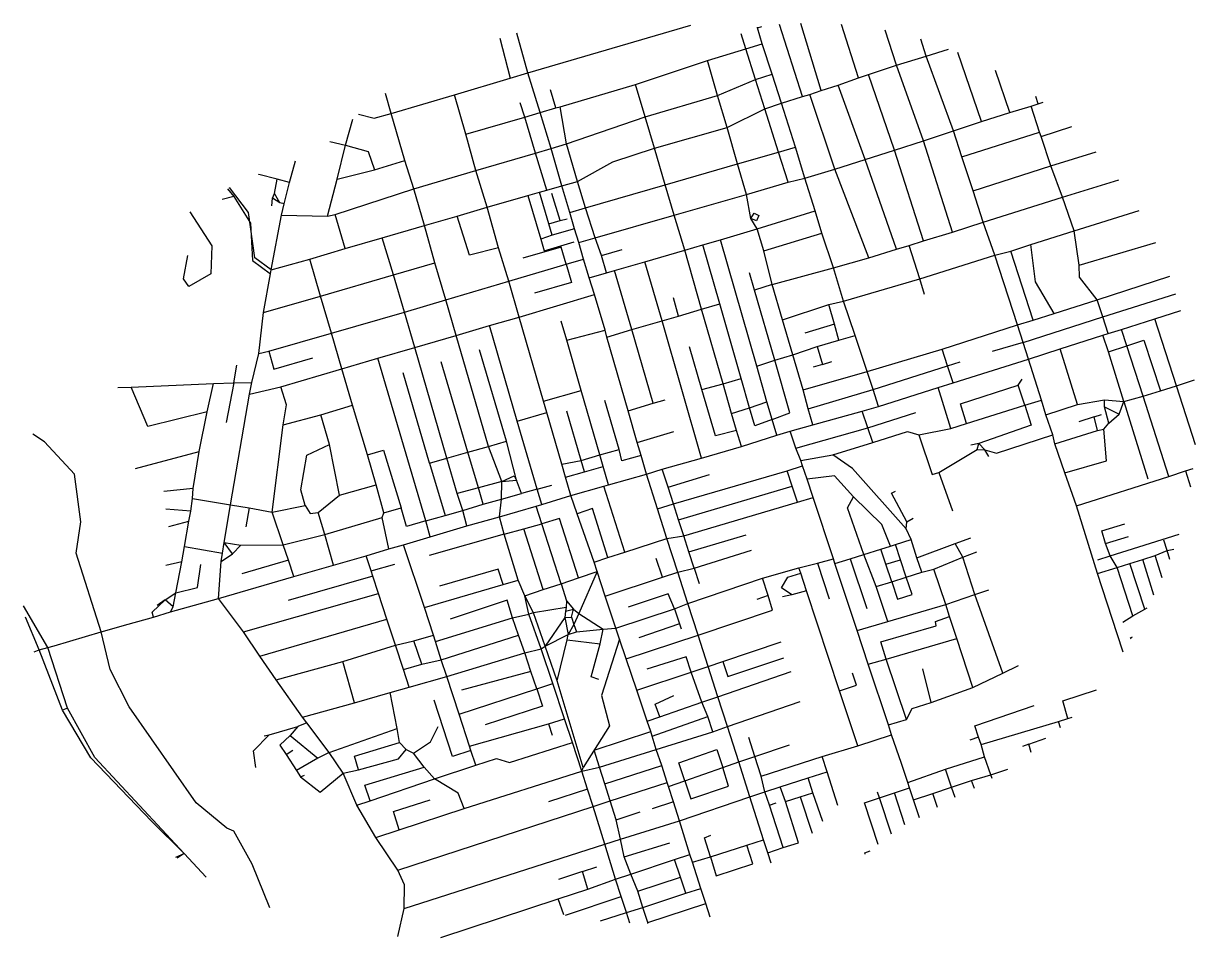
# Model space of a CAD drawing. Header units: metres. Extents: x 631779 to 634852, y 4836330 to 4838726.
import ezdxf

# ---------------------------------------------------------------- set-up
doc = ezdxf.new("R2010")
doc.units = ezdxf.units.M

msp = doc.modelspace()

# ---------------------------------------------------------------- linework, layer by layer
at = {"layer": 'ROADS'}
for points in [[(633101.7, 4838596.4), (633529, 4838720.9)], [(633703.8, 4838714.4), (633703.3, 4838716)], [(633703.8, 4838714.4), (633715.3, 4838717.8)], [(633716.3, 4838672), (633703.8, 4838714.4)], [(633821.6, 4838534.5), (633761.7, 4838723.3)], [(633870.9, 4838550.2), (633817.7, 4838725.8)], [(633968.3, 4838583), (633924.2, 4838723.1)], [(634068.2, 4838616.1), (634038.3, 4838707.8)], [(633027.7, 4838687.6), (633054.9, 4838582.4)], [(633101.7, 4838596.4), (633072.8, 4838700.4)], [(633673.1, 4838659.4), (633660.5, 4838698.5)], [(633673.1, 4838659.4), (633716.3, 4838672)], [(633742.5, 4838592.9), (633716.3, 4838672)], [(634146.2, 4838640.1), (634132, 4838684.4)], [(633572.6, 4838628.9), (633673.1, 4838659.4)], [(633698.4, 4838578.9), (633673.1, 4838659.4)], [(634146.2, 4838640.1), (634204.9, 4838658.8)], [(634290.7, 4838468.4), (634229, 4838649.9)], [(633383.5, 4838565.8), (633572.6, 4838628.9)], [(633598.4, 4838537.4), (633572.6, 4838628.9)], [(633995.2, 4838591.6), (634068.2, 4838616.1)], [(634068.2, 4838616.1), (634146.2, 4838640.1)], [(634138.6, 4838418.1), (634068.2, 4838616.1)], [(634217.5, 4838444.2), (634146.2, 4838640.1)], [(632909.2, 4838538.7), (633054.9, 4838582.4)], [(633054.9, 4838582.4), (633101.7, 4838596.4)], [(633133.8, 4838492.2), (633101.7, 4838596.4)], [(633698.4, 4838578.9), (633742.5, 4838592.9)], [(633766.5, 4838517.2), (633742.5, 4838592.9)], [(633915.1, 4838563.8), (633968.3, 4838583)], [(633968.3, 4838583), (633995.2, 4838591.6)], [(634062.9, 4838393.6), (633995.2, 4838591.6)], [(634365.7, 4838492), (634327.7, 4838602.3)], [(633174.8, 4838504.4), (633160.7, 4838551.7)], [(633186, 4838507.6), (633383.5, 4838565.8)], [(633409.3, 4838481.1), (633383.5, 4838565.8)], [(633598.4, 4838537.4), (633698.4, 4838578.9)], [(633722.8, 4838502.4), (633698.4, 4838578.9)], [(633840.5, 4838540), (633870.9, 4838550.2)], [(633870.9, 4838550.2), (633915.1, 4838563.8)], [(633986.3, 4838369.5), (633915.1, 4838563.8)], [(632743.4, 4838489.9), (632728, 4838542.4)], [(632743.4, 4838489.9), (632909.2, 4838538.7)], [(632938.8, 4838435.3), (632909.2, 4838538.7)], [(633409.3, 4838481.1), (633598.4, 4838537.4)], [(633623.7, 4838453.1), (633598.4, 4838537.4)], [(633766.5, 4838517.2), (633821.6, 4838534.5)], [(633821.6, 4838534.5), (633840.5, 4838540)], [(633906.2, 4838343.6), (633840.5, 4838540)], [(634439.6, 4838515.2), (634433.2, 4838534.1)], [(634439.6, 4838515.2), (634452.8, 4838519.2)], [(632657.4, 4838487.8), (632698.5, 4838477.8), (632743.4, 4838489.9)], [(632779.2, 4838366.4), (632743.4, 4838489.9)], [(633093.4, 4838480.3), (633081.5, 4838517.4)], [(633093.4, 4838480.3), (633133.8, 4838492.2)], [(633133.8, 4838492.2), (633174.8, 4838504.4)], [(633162.2, 4838398), (633133.8, 4838492.2)], [(633174.8, 4838504.4), (633186, 4838507.6)], [(633203.1, 4838410.1), (633186, 4838507.6)], [(633623.7, 4838453.1), (633722.8, 4838502.4)], [(633722.8, 4838502.4), (633766.5, 4838517.2)], [(633759.1, 4838388.6), (633722.8, 4838502.4)], [(633803.2, 4838401.4), (633766.5, 4838517.2)], [(634290.7, 4838468.4), (634365.7, 4838492)], [(634365.7, 4838492), (634421.1, 4838508.8)], [(634421.1, 4838508.8), (634439.6, 4838515.2)], [(634443.2, 4838440.6), (634421.1, 4838508.8)], [(632623, 4838406.9), (632642.4, 4838474.5)], [(632938.8, 4838435.3), (633093.4, 4838480.3)], [(633121.6, 4838386.1), (633093.4, 4838480.3)], [(633203.1, 4838410.1), (633409.3, 4838481.1)], [(633434, 4838398.5), (633409.3, 4838481.1)], [(634217.5, 4838444.2), (634290.7, 4838468.4)], [(632965.2, 4838340.3), (632938.8, 4838435.3)], [(633434, 4838398.5), (633623.7, 4838453.1)], [(633651.4, 4838357.5), (633623.7, 4838453.1)], [(634138.6, 4838418.1), (634217.5, 4838444.2)], [(634239.8, 4838376.3), (634217.5, 4838444.2)], [(634239.8, 4838376.3), (634443.2, 4838440.6)], [(634447.6, 4838429.8), (634443.2, 4838440.6)], [(634447.6, 4838429.8), (634527.6, 4838455.6)], [(634473.1, 4838352.3), (634447.6, 4838429.8)], [(632581.8, 4838416.2), (632623, 4838406.9)], [(632601.2, 4838318.1), (632623, 4838406.9)], [(632623, 4838406.9), (632683, 4838390.1), (632699.4, 4838342.3)], [(633121.6, 4838386.1), (633162.2, 4838398)], [(633162.2, 4838398), (633203.1, 4838410.1)], [(633190.7, 4838300.5), (633162.2, 4838398)], [(633231.8, 4838311.9), (633203.1, 4838410.1)], [(633231.8, 4838311.9), (633324, 4838363), (633434, 4838398.5)], [(633461.4, 4838302.4), (633434, 4838398.5)], [(633759.1, 4838388.6), (633803.2, 4838401.4)], [(633828.2, 4838320.7), (633803.2, 4838401.4)], [(634062.9, 4838393.6), (634138.6, 4838418.1)], [(634215.3, 4838179.1), (634138.6, 4838418.1)], [(632476.3, 4838308.9), (632491.8, 4838365.4)], [(632699.4, 4838342.3), (632779.2, 4838366.4)], [(632802.7, 4838292), (632779.2, 4838366.4)], [(632965.2, 4838340.3), (633121.6, 4838386.1)], [(633150.8, 4838289), (633121.6, 4838386.1)], [(633651.4, 4838357.5), (633759.1, 4838388.6)], [(633783.8, 4838309.6), (633759.1, 4838388.6)], [(633906.2, 4838343.6), (633986.3, 4838369.5)], [(633986.3, 4838369.5), (634062.9, 4838393.6)], [(634068, 4838134.4), (633986.3, 4838369.5)], [(634138.8, 4838156.1), (634062.9, 4838393.6)], [(634269.4, 4838287.2), (634239.8, 4838376.3)], [(634473.1, 4838352.3), (634592.2, 4838389.1)], [(632601.2, 4838318.1), (632699.4, 4838342.3)], [(632802.7, 4838292), (632965.2, 4838340.3)], [(632994.5, 4838244), (632965.2, 4838340.3)], [(633461.4, 4838302.4), (633651.4, 4838357.5)], [(633674.5, 4838277.7), (633651.4, 4838357.5)], [(633828.2, 4838320.7), (633906.2, 4838343.6)], [(633996, 4838111.4), (633906.2, 4838343.6)], [(634269.4, 4838287.2), (634473.1, 4838352.3)], [(634503.9, 4838270.6), (634473.1, 4838352.3)], [(632443.7, 4838317.3), (632395.6, 4838329.9), (632395.2, 4838330.6)], [(632437.4, 4838280.3), (632443.7, 4838317.3)], [(632476.3, 4838308.9), (632443.7, 4838317.3)], [(632462.8, 4838253.2), (632476.3, 4838308.9)], [(632576, 4838220.6), (632601.2, 4838318.1)], [(633190.7, 4838300.5), (633231.8, 4838311.9)], [(633252.3, 4838242.5), (633231.8, 4838311.9)], [(633674.5, 4838277.7), (633783.8, 4838309.6)], [(633783.8, 4838309.6), (633828.2, 4838320.7)], [(633854.9, 4838234.4), (633828.2, 4838320.7)], [(634503.9, 4838270.6), (634650.9, 4838316.1)], [(632330.2, 4838272.6), (632300, 4838264.5)], [(632314.1, 4838292.7), (632330.2, 4838272.6)], [(632428.3, 4838080.4), (632385.4, 4838111.2), (632369.1, 4838230.1), (632318.7, 4838295.4)], [(632330.2, 4838272.6), (632374.4, 4838202.6), (632379.4, 4838104.6), (632426.4, 4838069.6)], [(632431.7, 4838267.6), (632437.4, 4838280.3)], [(632450.6, 4838255.7), (632437.4, 4838280.3)], [(632595.7, 4838225), (632802.7, 4838292)], [(632830.3, 4838196.1), (632802.7, 4838292)], [(632994.5, 4838244), (633101.7, 4838274.9)], [(633101.7, 4838274.9), (633132.3, 4838283.7)], [(633101.7, 4838274.9), (633135.3, 4838160.8)], [(633132.3, 4838283.7), (633150.8, 4838289)], [(633156.2, 4838200.7), (633132.3, 4838283.7)], [(633150.8, 4838289), (633190.7, 4838300.5)], [(633185.9, 4838208.9), (633164.2, 4838280.2)], [(633211.1, 4838230.4), (633190.7, 4838300.5)], [(633252.3, 4838242.5), (633461.4, 4838302.4)], [(633485.1, 4838223.7), (633461.4, 4838302.4)], [(633485.1, 4838223.7), (633674.5, 4838277.7)], [(633686.3, 4838214.2), (633674.5, 4838277.7)], [(634295.7, 4838204.6), (634269.4, 4838287.2)], [(632429.8, 4838247.7), (632431.7, 4838267.6)], [(632450.6, 4838255.7), (632431.7, 4838267.6)], [(632462.8, 4838253.2), (632450.6, 4838255.7)], [(632455.5, 4838223), (632462.8, 4838253.2)], [(632916, 4838220.9), (632994.5, 4838244)], [(633024.8, 4838137.4), (632994.5, 4838244)], [(633211.1, 4838230.4), (633252.3, 4838242.5)], [(633278.4, 4838163.8), (633252.3, 4838242.5)], [(634295.7, 4838204.6), (634503.9, 4838270.6)], [(634534.2, 4838182.6), (634503.9, 4838270.6)], [(632215.4, 4838232.3), (632272.8, 4838142.8), (632270.2, 4838069.7), (632212.4, 4838036.3), (632198.7, 4838056.2), (632209.7, 4838117.5)], [(632428.3, 4838080.4), (632455.5, 4838223)], [(632455.5, 4838223), (632576, 4838220.6)], [(632576, 4838220.6), (632595.7, 4838225)], [(632622, 4838135.7), (632595.7, 4838225)], [(632830.3, 4838196.1), (632916, 4838220.9)], [(633024.8, 4838137.4), (632948.8, 4838118.1), (632916, 4838220.9)], [(633185.9, 4838208.9), (633204.7, 4838214.1)], [(633224.1, 4838187.6), (633211.1, 4838230.4)], [(633278.4, 4838163.8), (633485.1, 4838223.7)], [(633512.7, 4838131.4), (633485.1, 4838223.7)], [(633686.3, 4838214.2), (633694.6, 4838228.6), (633707.6, 4838222.4), (633700.9, 4838208.6), (633686.3, 4838214.2)], [(633702.4, 4838187.5), (633686.3, 4838214.2)], [(633702.4, 4838187.5), (633854.9, 4838234.4)], [(633872.5, 4838176.5), (633854.9, 4838234.4)], [(634534.2, 4838182.6), (634704.2, 4838235.2)], [(632719.4, 4838164.3), (632830.3, 4838196.1)], [(632857.8, 4838098.4), (632830.3, 4838196.1)], [(633156.2, 4838200.7), (633185.9, 4838208.9)], [(633165.1, 4838170.5), (633156.2, 4838200.7)], [(633224.1, 4838187.6), (633165.1, 4838170.5)], [(633235.2, 4838151.3), (633224.1, 4838187.6)], [(633606.7, 4838158.5), (633702.4, 4838187.5)], [(633720.1, 4838129.8), (633702.4, 4838187.5)], [(634215.3, 4838179.1), (634295.7, 4838204.6)], [(634325.7, 4838118.2), (634295.7, 4838204.6)], [(634420.9, 4838146.2), (634534.2, 4838182.6)], [(634547.1, 4838092.5), (634534.2, 4838182.6)], [(632622, 4838135.7), (632719.4, 4838164.3)], [(632749.3, 4838066.7), (632719.4, 4838164.3)], [(633165.1, 4838170.5), (633135.3, 4838160.8)], [(633135.3, 4838160.8), (633143.8, 4838130), (633222.9, 4838153.3)], [(633235.2, 4838151.3), (633278.4, 4838163.8)], [(633247.3, 4838107.7), (633235.2, 4838151.3)], [(633294.4, 4838117.5), (633278.4, 4838163.8)], [(633560.6, 4838145.3), (633606.7, 4838158.5)], [(633701.7, 4837827.7), (633606.7, 4838158.5)], [(633720.1, 4838129.8), (633872.5, 4838176.5)], [(633902.7, 4838085.2), (633872.5, 4838176.5)], [(634101.7, 4838143.7), (634138.8, 4838156.1)], [(634138.8, 4838156.1), (634215.3, 4838179.1)], [(634547.1, 4838092.5), (634748.5, 4838151.4)], [(632529.5, 4838107.8), (632622, 4838135.7)], [(633051.4, 4838050.3), (633024.8, 4838137.4)], [(633201.9, 4838094.8), (633188.4, 4838139.4), (633088.3, 4838110.5)], [(633294.4, 4838117.5), (633348.4, 4838133)], [(633408.1, 4838101.3), (633512.7, 4838131.4)], [(633512.7, 4838131.4), (633560.6, 4838145.3)], [(633556.7, 4837976.8), (633512.7, 4838131.4)], [(633605.1, 4837990.9), (633560.6, 4838145.3)], [(633741.9, 4838041.7), (633720.1, 4838129.8)], [(633996, 4838111.4), (634068, 4838134.4)], [(634068, 4838134.4), (634101.7, 4838143.7)], [(634129.1, 4838056.6), (634101.7, 4838143.7)], [(634325.7, 4838118.2), (634367.9, 4838128.6)], [(634367.9, 4838128.6), (634420.9, 4838146.2)], [(634426.6, 4837947.8), (634367.9, 4838128.6)], [(634481.8, 4837966), (634432.5, 4838048.3), (634420.9, 4838146.2)], [(632428.3, 4838080.4), (632529.5, 4838107.8)], [(632557.5, 4838011.4), (632529.5, 4838107.8)], [(632749.3, 4838066.7), (632857.8, 4838098.4)], [(632886.7, 4838001.1), (632857.8, 4838098.4)], [(633051.4, 4838050.3), (633201.9, 4838094.8)], [(633201.9, 4838094.8), (633215.8, 4838047.1), (633118.9, 4838018.6)], [(633201.9, 4838094.8), (633247.3, 4838107.7)], [(633262.3, 4838059), (633247.3, 4838107.7)], [(633307.8, 4838072), (633294.4, 4838117.5)], [(633328.8, 4838077.9), (633408.1, 4838101.3)], [(633453.5, 4837946.3), (633408.1, 4838101.3)], [(633902.7, 4838085.2), (633996, 4838111.4)], [(634129.1, 4838056.6), (634325.7, 4838118.2)], [(634385.2, 4837935.6), (634325.7, 4838118.2)], [(634594.2, 4838001.3), (634548.3, 4838060.4), (634547.1, 4838092.5)], [(632408.6, 4837968.3), (632426.4, 4838069.6)], [(632426.4, 4838069.6), (632428.3, 4838080.4)], [(632557.5, 4838011.4), (632749.3, 4838066.7)], [(632777.8, 4837969.4), (632749.3, 4838066.7)], [(633262.3, 4838059), (633307.8, 4838072)], [(633276.2, 4838015.4), (633262.3, 4838059)], [(633307.8, 4838072), (633328.8, 4838077.9)], [(633374.5, 4837923.2), (633328.8, 4838077.9)], [(633696, 4838027.1), (633682.8, 4838072.3)], [(633741.9, 4838041.7), (633902.7, 4838085.2)], [(633928.8, 4837998.3), (633902.7, 4838085.2)], [(634594.2, 4838001.3), (634784.9, 4838063)], [(632886.7, 4838001.1), (633051.4, 4838050.3)], [(633079, 4837956), (633051.4, 4838050.3)], [(633741.9, 4838041.7), (633696, 4838027.1)], [(633748.8, 4837843.1), (633696, 4838027.1)], [(633769.2, 4837949.2), (633741.9, 4838041.7)], [(633928.8, 4837998.3), (634129.1, 4838056.6)], [(634141.9, 4838015.7), (634129.1, 4838056.6)], [(632408.6, 4837968.3), (632557.5, 4838011.4)], [(632586.5, 4837913.7), (632557.5, 4838011.4)], [(632777.8, 4837969.4), (632886.7, 4838001.1)], [(632913.6, 4837908.2), (632886.7, 4838001.1)], [(633079, 4837956), (633276.2, 4838015.4)], [(633304.1, 4837922), (633276.2, 4838015.4)], [(633496.5, 4837958.8), (633483.1, 4838006.7)], [(633891.1, 4837989.2), (633928.8, 4837998.3)], [(633959.7, 4837907.8), (633928.8, 4837998.3)], [(634481.8, 4837966), (634594.2, 4838001.3)], [(634608.9, 4837956.6), (634594.2, 4838001.3)], [(634608.9, 4837956.6), (634800.6, 4838017)], [(632396.2, 4837860.5), (632408.6, 4837968.3)], [(632586.5, 4837913.7), (632777.8, 4837969.4)], [(632805, 4837876.4), (632777.8, 4837969.4)], [(633496.5, 4837958.8), (633556.7, 4837976.8)], [(633556.7, 4837976.8), (633605.1, 4837990.9)], [(633614, 4837781.3), (633556.7, 4837976.8)], [(633660.8, 4837795.5), (633605.1, 4837990.9)], [(633769.2, 4837949.2), (633891.1, 4837989.2)], [(633905.4, 4837937.9), (633891.1, 4837989.2)], [(634426.6, 4837947.8), (634481.8, 4837966)], [(634745.4, 4837951.7), (634813.8, 4837973.6)], [(632913.6, 4837908.2), (633001, 4837934.2)], [(633001, 4837934.2), (633079, 4837956)], [(633073.5, 4837683.3), (633001, 4837934.2)], [(633142.7, 4837735.5), (633079, 4837956)], [(633203.3, 4837895.9), (633189.1, 4837945.7)], [(633374.5, 4837923.2), (633453.5, 4837946.3)], [(633453.5, 4837946.3), (633496.5, 4837958.8)], [(633556.8, 4837586.3), (633453.5, 4837946.3)], [(633796.4, 4837857.2), (633769.2, 4837949.2)], [(633905.4, 4837937.9), (633827.9, 4837913.8)], [(633917.1, 4837895.5), (633905.4, 4837937.9)], [(634188, 4837872.1), (634385.2, 4837935.6)], [(634385.2, 4837935.6), (634426.6, 4837947.8)], [(634400.3, 4837889.3), (634385.2, 4837935.6)], [(634400.3, 4837889.3), (634608.9, 4837956.6)], [(634623.2, 4837912.8), (634608.9, 4837956.6)], [(634658.2, 4837923.9), (634745.4, 4837951.7)], [(634802.2, 4837776.2), (634745.4, 4837951.7)], [(632421.9, 4837867.1), (632586.5, 4837913.7)], [(632614, 4837820.8), (632586.5, 4837913.7)], [(632805, 4837876.4), (632913.6, 4837908.2)], [(632998.6, 4837617.1), (632913.6, 4837908.2)], [(633203.3, 4837895.9), (633304.1, 4837922)], [(633308.7, 4837903.8), (633304.1, 4837922)], [(633308.7, 4837903.8), (633374.5, 4837923.2)], [(633364.5, 4837710.6), (633308.7, 4837903.8)], [(633430.4, 4837730.2), (633374.5, 4837923.2)], [(633917.1, 4837895.5), (633959.7, 4837907.8)], [(633991.6, 4837813.9), (633959.7, 4837907.8)], [(634497.4, 4837872.7), (634609.6, 4837908.4)], [(634609.6, 4837908.4), (634623.2, 4837912.8)], [(634624, 4837865.2), (634609.6, 4837908.4)], [(634623.2, 4837912.8), (634658.2, 4837923.9)], [(634672.2, 4837880.6), (634658.2, 4837923.9)], [(632708.1, 4837848.4), (632805, 4837876.4)], [(632889, 4837586), (632805, 4837876.4)], [(633241.1, 4837763.7), (633203.3, 4837895.9)], [(633557.9, 4837766.4), (633525.6, 4837878.4)], [(633796.4, 4837857.2), (633860.3, 4837879)], [(633860.3, 4837879), (633917.1, 4837895.5)], [(633860.3, 4837879), (633874.4, 4837832.1)], [(634400.3, 4837889.3), (634319, 4837865.8)], [(634414.6, 4837845.7), (634400.3, 4837889.3)], [(634624, 4837865.2), (634672.2, 4837880.6)], [(634672.2, 4837880.6), (634717.2, 4837895.5), (634760.4, 4837763.1)], [(634714.7, 4837748.5), (634672.2, 4837880.6)], [(632377.5, 4837785.1), (632396.2, 4837860.5)], [(632396.2, 4837860.5), (632421.9, 4837867.1)], [(632421.9, 4837867.1), (632435.4, 4837819.6), (632537.5, 4837849.7)], [(632614, 4837820.8), (632708.1, 4837848.4)], [(632833.7, 4837421.7), (632708.1, 4837848.4)], [(633045.2, 4837630.9), (632974.4, 4837869.9)], [(633701.7, 4837827.7), (633748.8, 4837843.1)], [(633741.7, 4837687.5), (633788.4, 4837705.2), (633748.8, 4837843.1)], [(633748.8, 4837843.1), (633796.4, 4837857.2)], [(633823.5, 4837765.2), (633796.4, 4837857.2)], [(633991.6, 4837813.9), (634188, 4837872.1)], [(634201.8, 4837828.2), (634188, 4837872.1)], [(634216.5, 4837783.5), (634414.6, 4837845.7)], [(634414.6, 4837845.7), (634497.4, 4837872.7)], [(634448.5, 4837738.2), (634414.6, 4837845.7)], [(634543, 4837727.4), (634497.4, 4837872.7)], [(634664.1, 4837734.6), (634624, 4837865.2)], [(632330.4, 4837783.7), (632338.2, 4837829.9)], [(632453.3, 4837773.7), (632614, 4837820.8)], [(632641.9, 4837725), (632614, 4837820.8)], [(632944.4, 4837601.9), (632874.5, 4837839.1)], [(633728.1, 4837734.4), (633701.7, 4837827.7)], [(633823.5, 4837765.2), (633991.6, 4837813.9)], [(633874.4, 4837832.1), (633850, 4837825)], [(633874.4, 4837832.1), (633898.6, 4837839.4)], [(634006.6, 4837766.3), (633991.6, 4837813.9)], [(634006.6, 4837766.3), (634201.8, 4837828.2)], [(634201.8, 4837828.2), (634235.5, 4837839.2)], [(634216.5, 4837783.5), (634201.8, 4837828.2)], [(632061.3, 4837772.6), (632276.9, 4837782.3)], [(632260.8, 4837708), (632276.9, 4837782.3)], [(632276.9, 4837782.3), (632330.4, 4837783.7)], [(632330.4, 4837783.7), (632310.5, 4837679.5)], [(632330.4, 4837783.7), (632377.5, 4837785.1)], [(632371.7, 4837754.5), (632377.5, 4837785.1)], [(632843.5, 4837573.1), (632774.1, 4837809.8)], [(633557.9, 4837766.4), (633614, 4837781.3)], [(633614, 4837781.3), (633660.8, 4837795.5)], [(633635.9, 4837703.3), (633614, 4837781.3)], [(633683, 4837718.1), (633660.8, 4837795.5)], [(634177.8, 4837771.2), (634216.5, 4837783.5)], [(634387.6, 4837777.5), (634398.1, 4837793.4)], [(634802.2, 4837776.2), (634849.6, 4837791.4)], [(632026, 4837771.5), (632061.3, 4837772.6)], [(632260.8, 4837708), (632105.3, 4837669.2), (632061.3, 4837772.6)], [(632321.9, 4837463.8), (632371.7, 4837754.5)], [(632371.7, 4837754.5), (632453.3, 4837773.7)], [(632459.8, 4837673.5), (632468.1, 4837726.2), (632453.3, 4837773.7)], [(633142.7, 4837735.5), (633241.1, 4837763.7)], [(633290.3, 4837594.7), (633241.1, 4837763.7)], [(633648.7, 4837659.2), (633593.1, 4837644.5), (633557.9, 4837766.4)], [(633836.9, 4837715.3), (633823.5, 4837765.2)], [(633836.9, 4837715.3), (634006.6, 4837766.3)], [(634020.7, 4837721.5), (634006.6, 4837766.3)], [(634020.7, 4837721.5), (634177.8, 4837771.2)], [(634210.6, 4837663.9), (634177.8, 4837771.2)], [(634251.9, 4837676.9), (634236.1, 4837729), (634387.6, 4837777.5)], [(634404.4, 4837724.9), (634387.6, 4837777.5)], [(634714.7, 4837748.5), (634760.4, 4837763.1)], [(634760.4, 4837763.1), (634802.2, 4837776.2)], [(634852.5, 4837621.5), (634802.2, 4837776.2)], [(632558.2, 4837700.3), (632641.9, 4837725)], [(632680.5, 4837595.3), (632641.9, 4837725)], [(633150.9, 4837706.3), (633142.7, 4837735.5)], [(633341.2, 4837608.7), (633303.3, 4837737.8)], [(633364.5, 4837710.6), (633430.4, 4837730.2)], [(633430.4, 4837730.2), (633461.4, 4837739.1)], [(633683, 4837718.1), (633728.1, 4837734.4)], [(633741.7, 4837687.5), (633728.1, 4837734.4)], [(633978.2, 4837709.3), (634020.7, 4837721.5)], [(634251.9, 4837676.9), (634404.4, 4837724.9)], [(634404.4, 4837724.9), (634421, 4837672.9), (634284.4, 4837625.1)], [(634404.4, 4837724.9), (634448.5, 4837738.2)], [(634460.1, 4837699.9), (634448.5, 4837738.2)], [(634460.1, 4837699.9), (634543, 4837727.4)], [(634543, 4837727.4), (634613.9, 4837739.4)], [(634613.9, 4837720.9), (634613.9, 4837739.4)], [(634613.9, 4837739.4), (634664.1, 4837734.6)], [(634624.9, 4837678.5), (634613.9, 4837720.9)], [(634613.9, 4837720.9), (634652.2, 4837702)], [(634652.2, 4837702), (634664.1, 4837734.6)], [(634664.1, 4837734.6), (634714.7, 4837748.5)], [(634664.1, 4837734.6), (634727.2, 4837532.4)], [(634782.3, 4837538.5), (634714.7, 4837748.5)], [(632239.5, 4837604.2), (632260.8, 4837708)], [(632459.8, 4837673.5), (632558.2, 4837700.3)], [(632581.2, 4837622.5), (632558.2, 4837700.3)], [(633073.5, 4837683.3), (633150.9, 4837706.3)], [(633190.2, 4837570.3), (633150.9, 4837706.3)], [(633241.3, 4837580.4), (633203.6, 4837710)], [(633388.2, 4837627.1), (633364.5, 4837710.6)], [(633635.9, 4837703.3), (633683, 4837718.1)], [(633648.7, 4837659.2), (633635.9, 4837703.3)], [(633741.7, 4837687.5), (633696.9, 4837671.1), (633683, 4837718.1)], [(633848.6, 4837673.5), (633836.9, 4837715.3)], [(633848.6, 4837673.5), (633978.2, 4837709.3)], [(633992.8, 4837666.3), (633978.2, 4837709.3)], [(633992.8, 4837666.3), (634119.2, 4837706.1)], [(634478.1, 4837647.7), (634460.1, 4837699.9)], [(634586.8, 4837695), (634546.3, 4837681.5)], [(634586.8, 4837695), (634605.4, 4837700.4)], [(634595.2, 4837658.8), (634586.8, 4837695)], [(634624.9, 4837678.5), (634652.2, 4837702)], [(632430.8, 4837445.1), (632459.8, 4837673.5)], [(633126.2, 4837505), (633073.5, 4837683.3)], [(633661.7, 4837616.8), (633648.7, 4837659.2)], [(633754.5, 4837646.8), (633741.7, 4837687.5)], [(633789.1, 4837656.8), (633848.6, 4837673.5)], [(633803.9, 4837612.9), (633992.8, 4837666.3)], [(634005.8, 4837627.7), (633992.8, 4837666.3)], [(634126.6, 4837647.4), (634210.6, 4837663.9)], [(634210.6, 4837663.9), (634251.9, 4837676.9)], [(634483.8, 4837623.8), (634595.2, 4837658.8)], [(634509.7, 4837547.8), (634618.9, 4837579.3), (634612.3, 4837662.8)], [(634595.2, 4837658.8), (634612.3, 4837662.8)], [(634612.3, 4837662.8), (634624.9, 4837678.5)], [(631982.8, 4837130.8), (631917.3, 4837337.5), (631929, 4837419.6), (631912.7, 4837544.1), (631834.1, 4837629.3), (631803, 4837649.7)], [(632998.6, 4837617.1), (633045.2, 4837630.9)], [(633072.1, 4837528.9), (633045.2, 4837630.9)], [(633388.2, 4837627.1), (633484.4, 4837656.7)], [(633398.5, 4837593.5), (633388.2, 4837627.1)], [(633661.7, 4837616.8), (633754.5, 4837646.8)], [(633754.5, 4837646.8), (633789.1, 4837656.8)], [(633803.9, 4837612.9), (633789.1, 4837656.8)], [(633900.9, 4837595.3), (634005.8, 4837627.7)], [(634005.8, 4837627.7), (634097.2, 4837655.9), (634126.6, 4837647.4)], [(634126.6, 4837647.4), (634161.4, 4837543.5), (634178.8, 4837548.9)], [(634300.2, 4837608.4), (634330.5, 4837599.1), (634478.1, 4837647.7)], [(634483.8, 4837623.8), (634478.1, 4837647.7)], [(632072.5, 4837559.6), (632239.5, 4837604.2)], [(632224.1, 4837506.9), (632239.5, 4837604.2)], [(632517.1, 4837462.3), (632506.2, 4837503), (632522.1, 4837594.6), (632581.2, 4837622.5)], [(632607.6, 4837489.3), (632581.2, 4837622.5)], [(632680.5, 4837595.3), (632723.1, 4837607.4), (632768.8, 4837456)], [(632889, 4837586), (632944.4, 4837601.9)], [(632944.4, 4837601.9), (632998.6, 4837617.1)], [(632972, 4837508.2), (632944.4, 4837601.9)], [(633033.4, 4837525.1), (632998.6, 4837617.1)], [(633290.3, 4837594.7), (633341.2, 4837608.7)], [(633398.5, 4837593.5), (633347.5, 4837579.1), (633341.2, 4837608.7)], [(633556.8, 4837586.3), (633661.7, 4837616.8)], [(633817.1, 4837580), (633803.9, 4837612.9)], [(634178.8, 4837548.9), (634279.8, 4837609.2)], [(634284.4, 4837625.1), (634263.3, 4837620.1)], [(634279.8, 4837609.2), (634284.4, 4837625.1)], [(634279.8, 4837609.2), (634300.2, 4837608.4)], [(634300.2, 4837608.4), (634284.4, 4837625.1)], [(634310.7, 4837591.1), (634300.2, 4837608.4)], [(634509.7, 4837547.8), (634483.8, 4837623.8)], [(632704, 4837516.1), (632680.5, 4837595.3)], [(632843.5, 4837573.1), (632889, 4837586)], [(632843.5, 4837573.1), (632884.2, 4837436.5)], [(632916.3, 4837493.6), (632889, 4837586)], [(633190.2, 4837570.3), (633241.3, 4837580.4)], [(633200.2, 4837536.4), (633190.2, 4837570.3)], [(633241.3, 4837580.4), (633290.3, 4837594.7)], [(633250.1, 4837550.4), (633241.3, 4837580.4)], [(633299.1, 4837564.4), (633290.3, 4837594.7)], [(633412.6, 4837544.2), (633398.5, 4837593.5)], [(633453.8, 4837557.3), (633556.8, 4837586.3)], [(633781.4, 4837553.5), (633821.8, 4837565.9)], [(633817.1, 4837580), (633900.9, 4837595.3)], [(633821.8, 4837565.9), (633817.1, 4837580)], [(633833.6, 4837531.3), (633821.8, 4837565.9)], [(634093.5, 4837401.4), (633952.9, 4837559.4), (633900.9, 4837595.3)], [(633033.4, 4837525.1), (633065.8, 4837540.5), (633072.1, 4837528.9)], [(633200.2, 4837536.4), (633250.1, 4837550.4)], [(633214.5, 4837488.2), (633200.2, 4837536.4)], [(633250.1, 4837550.4), (633299.1, 4837564.4)], [(633313, 4837516.9), (633299.1, 4837564.4)], [(633313, 4837516.9), (633412.6, 4837544.2)], [(633412.6, 4837544.2), (633453.8, 4837557.3)], [(633441.2, 4837453.8), (633412.6, 4837544.2)], [(633469.1, 4837510.6), (633453.8, 4837557.3)], [(633469.1, 4837510.6), (633578.1, 4837543.5)], [(633483.5, 4837466.6), (633781.4, 4837553.5)], [(633794.9, 4837513.3), (633781.4, 4837553.5)], [(633955.7, 4837484.6), (633905.6, 4837540.1), (633833.6, 4837531.3)], [(634178.8, 4837548.9), (634214.8, 4837448.5)], [(634540, 4837461.8), (634509.7, 4837547.8)], [(634540, 4837461.8), (634782.3, 4837538.5)], [(634782.3, 4837538.5), (634826.1, 4837552.9)], [(634826.1, 4837552.9), (634846.6, 4837559)], [(634826.1, 4837552.9), (634839.2, 4837511)], [(632224.1, 4837506.9), (632146.9, 4837498.7)], [(632222.3, 4837480.6), (632224.1, 4837506.9)], [(632607.6, 4837489.3), (632704, 4837516.1)], [(632723.6, 4837442.7), (632704, 4837516.1)], [(632972, 4837508.2), (632916.3, 4837493.6)], [(633033.4, 4837525.1), (632972, 4837508.2)], [(632984.6, 4837465.6), (632972, 4837508.2)], [(633032.2, 4837479.1), (633033.4, 4837525.1)], [(633033.4, 4837525.1), (633072.1, 4837528.9)], [(633084.8, 4837493.4), (633072.1, 4837528.9)], [(633126.2, 4837505), (633084.8, 4837493.4)], [(633126.2, 4837505), (633164.1, 4837516)], [(633138.1, 4837464.6), (633126.2, 4837505)], [(633214.5, 4837488.2), (633301, 4837513.1)], [(633301, 4837513.1), (633313, 4837516.9)], [(633355.6, 4837340), (633301, 4837513.1)], [(633483.5, 4837466.6), (633469.1, 4837510.6)], [(633496.5, 4837424.7), (633794.9, 4837513.3)], [(633808.8, 4837471.4), (633794.9, 4837513.3)], [(633849.3, 4837483.4), (633833.6, 4837531.3)], [(632217.2, 4837447.8), (632222.3, 4837480.6)], [(632222.3, 4837480.6), (632321.9, 4837463.8)], [(632551.8, 4837443.7), (632607.6, 4837489.3)], [(632930.5, 4837449.6), (632916.3, 4837493.6)], [(632984.6, 4837465.6), (633032.2, 4837479.1)], [(633027.5, 4837432.4), (633032.2, 4837479.1)], [(633032.2, 4837479.1), (633084.8, 4837493.4)], [(633138.1, 4837464.6), (633214.5, 4837488.2)], [(633230.9, 4837440.9), (633214.5, 4837488.2)], [(633808.8, 4837471.4), (633849.3, 4837483.4)], [(633902.6, 4837322.2), (633849.3, 4837483.4)], [(633982.5, 4837334), (633939.8, 4837455.8), (633955.7, 4837484.6)], [(634052.5, 4837355.9), (634030, 4837412.5), (633955.7, 4837484.6)], [(634095.3, 4837419.1), (634055.4, 4837494.9), (634065.9, 4837500.1)], [(632217.2, 4837447.8), (632151.9, 4837452.4)], [(632212.5, 4837421.5), (632217.2, 4837447.8)], [(632305.1, 4837365.7), (632321.9, 4837463.8)], [(632321.9, 4837463.8), (632370.4, 4837455.9)], [(632370.4, 4837455.9), (632361.7, 4837406.2)], [(632370.4, 4837455.9), (632430.8, 4837445.1)], [(632430.8, 4837445.1), (632517.1, 4837462.3)], [(632460.2, 4837359.1), (632430.8, 4837445.1)], [(632517.1, 4837462.3), (632530.5, 4837441.4), (632551.8, 4837443.7)], [(632568.6, 4837386.7), (632551.8, 4837443.7)], [(632719.1, 4837430.8), (632723.6, 4837442.7)], [(632723.6, 4837442.7), (632768.8, 4837456)], [(632833.7, 4837421.7), (632783.2, 4837407.3), (632768.8, 4837456)], [(632884.2, 4837436.5), (632930.5, 4837449.6)], [(632930.5, 4837449.6), (632984.6, 4837465.6)], [(632941.4, 4837408.7), (632930.5, 4837449.6)], [(633027.5, 4837432.4), (633122.9, 4837460.2)], [(633122.9, 4837460.2), (633138.1, 4837464.6)], [(633138.4, 4837414.5), (633122.9, 4837460.2)], [(633311.6, 4837325.8), (633271.1, 4837454.5), (633230.9, 4837440.9)], [(633441.2, 4837453.8), (633483.5, 4837466.6)], [(633466.2, 4837375.8), (633441.2, 4837453.8)], [(633496.5, 4837424.7), (633483.5, 4837466.6)], [(633510.1, 4837382.7), (633808.8, 4837471.4)], [(634595.4, 4837284.3), (634540, 4837461.8)], [(632160.1, 4837407.6), (632212.5, 4837421.5)], [(632200.6, 4837355.2), (632212.5, 4837421.5)], [(632568.6, 4837386.7), (632719.1, 4837430.8)], [(632737.3, 4837348.3), (632719.1, 4837430.8)], [(632833.7, 4837421.7), (632884.2, 4837436.5)], [(632845.5, 4837380), (632833.7, 4837421.7)], [(632941.4, 4837408.7), (633027.5, 4837432.4)], [(633039, 4837386.9), (633027.5, 4837432.4)], [(633091.2, 4837400.9), (633138.4, 4837414.5)], [(633234, 4837273), (633184.3, 4837428.3), (633138.4, 4837414.5)], [(633188.8, 4837257.4), (633138.4, 4837414.5)], [(633275.1, 4837313.7), (633230.9, 4837440.9)], [(633510.1, 4837382.7), (633496.5, 4837424.7)], [(634093.5, 4837401.4), (634095.3, 4837419.1)], [(634095.3, 4837419.1), (634111.8, 4837429.3)], [(634616.5, 4837362.8), (634606.6, 4837395.7), (634666.6, 4837414.6)], [(632460.2, 4837359.1), (632568.6, 4837386.7)], [(632591.9, 4837306), (632568.6, 4837386.7)], [(633039, 4837386.9), (632842.9, 4837331.3)], [(632845.5, 4837380), (632941.4, 4837408.7)], [(633039, 4837386.9), (633091.2, 4837400.9)], [(633076.3, 4837267), (633039, 4837386.9)], [(633141.5, 4837242), (633091.2, 4837400.9)], [(633466.2, 4837375.8), (633510.1, 4837382.7)], [(633523.8, 4837340.5), (633510.1, 4837382.7)], [(633523.8, 4837340.5), (633674.2, 4837385.5)], [(634106.6, 4837372.8), (634093.5, 4837401.4)], [(634616.5, 4837362.8), (634676.7, 4837381.1)], [(634628.1, 4837330.4), (634809.3, 4837386.8)], [(632193.8, 4837314.6), (632200.6, 4837355.2)], [(632200.6, 4837355.2), (632300.4, 4837337)], [(632300.4, 4837337), (632305.1, 4837365.7)], [(632326.6, 4837335.2), (632305.1, 4837365.7)], [(632305.1, 4837365.7), (632348.7, 4837358.1)], [(632326.6, 4837335.2), (632348.7, 4837358.1)], [(632348.7, 4837358.1), (632460.2, 4837359.1)], [(632473.5, 4837318.9), (632460.2, 4837359.1)], [(632737.3, 4837348.3), (632775.4, 4837359.6)], [(632775.4, 4837359.6), (632845.5, 4837380)], [(632830.7, 4837195.1), (632775.4, 4837359.6)], [(633355.6, 4837340), (633466.2, 4837375.8)], [(633494.6, 4837287.9), (633466.2, 4837375.8)], [(634027, 4837347.8), (634052.5, 4837355.9)], [(634052.5, 4837355.9), (634065.7, 4837359.7)], [(634065.7, 4837359.7), (634106.6, 4837372.8)], [(634078.3, 4837320.2), (634065.7, 4837359.7)], [(634121.9, 4837325), (634106.6, 4837372.8)], [(634121.9, 4837325), (634222.1, 4837362.6)], [(634222.1, 4837362.6), (634263.5, 4837377.7)], [(634241.8, 4837326.8), (634222.1, 4837362.6)], [(634628.1, 4837330.4), (634616.5, 4837362.8)], [(634777.7, 4837344.6), (634769.3, 4837371.2)], [(632296.8, 4837315.2), (632300.4, 4837337)], [(632296.8, 4837315.2), (632326.6, 4837335.2)], [(632591.9, 4837306), (632677.5, 4837330.8)], [(632677.5, 4837330.8), (632737.3, 4837348.3)], [(632690.6, 4837291), (632677.5, 4837330.8)], [(633275.1, 4837313.7), (633311.6, 4837325.8)], [(633311.6, 4837325.8), (633355.6, 4837340)], [(633454.3, 4837274.6), (633437.6, 4837323.5)], [(633537.8, 4837298.2), (633523.8, 4837340.5)], [(633537.8, 4837298.2), (633687.7, 4837344.9)], [(633860.6, 4837311), (633902.6, 4837322.2)], [(633906.4, 4837310.3), (633902.6, 4837322.2)], [(633906.4, 4837310.3), (633946.7, 4837322.9)], [(633946.7, 4837322.9), (633982.5, 4837334)], [(633946.7, 4837322.9), (633990.4, 4837191.9)], [(633982.5, 4837334), (634027, 4837347.8)], [(634014.9, 4837249.9), (633982.5, 4837334)], [(634040.2, 4837308.5), (634027, 4837347.8)], [(634040.2, 4837308.5), (634078.3, 4837320.2)], [(634093.9, 4837274.7), (634078.3, 4837320.2)], [(634134.2, 4837287.5), (634121.9, 4837325)], [(634166, 4837295.3), (634241.8, 4837326.8)], [(634241.8, 4837326.8), (634278.9, 4837340.9)], [(634273.3, 4837228.6), (634241.8, 4837326.8)], [(634596.2, 4837320.1), (634628.1, 4837330.4)], [(634646.8, 4837299.8), (634628.1, 4837330.4)], [(634680.4, 4837310.2), (634713.8, 4837320.5)], [(634713.8, 4837320.5), (634746.2, 4837331.1)], [(634743.2, 4837227.3), (634713.8, 4837320.5)], [(634746.2, 4837331.1), (634777.7, 4837344.6)], [(634764.7, 4837272.7), (634746.2, 4837331.1)], [(634777.7, 4837344.6), (634795.3, 4837348.1)], [(634785.3, 4837320.4), (634777.7, 4837344.6)], [(632193.8, 4837314.6), (632151.7, 4837304.9)], [(632178.5, 4837233.5), (632193.8, 4837314.6)], [(632178.5, 4837233.5), (632235.4, 4837247.7), (632244, 4837308)], [(632290.3, 4837218.9), (632296.8, 4837315.2)], [(632473.5, 4837318.9), (632351.1, 4837283.2)], [(632487.5, 4837275.8), (632473.5, 4837318.9)], [(632487.5, 4837275.8), (632591.9, 4837306)], [(632690.6, 4837291), (632752.6, 4837308.9)], [(632695.3, 4837276.8), (632690.6, 4837291)], [(633037, 4837255.5), (633023.7, 4837295.8), (632869.4, 4837250.9)], [(633234, 4837273), (633283, 4837288.9)], [(633283, 4837288.9), (633235.3, 4837179.5)], [(633283, 4837288.9), (633275.1, 4837313.7)], [(633304.4, 4837224.6), (633283, 4837288.9)], [(633494.6, 4837287.9), (633537.8, 4837298.2)], [(633537.8, 4837298.2), (633550.8, 4837257.7)], [(633717.2, 4837271.5), (633812.3, 4837299.3)], [(633812.3, 4837299.3), (633860.6, 4837311)], [(633816.9, 4837285.2), (633812.3, 4837299.3)], [(633860.6, 4837311), (633891.7, 4837218.1)], [(633964.8, 4837134.4), (633906.4, 4837310.3)], [(634055.6, 4837262.4), (634040.2, 4837308.5)], [(634134.2, 4837287.5), (634166, 4837295.3)], [(634197.4, 4837202.8), (634166, 4837295.3)], [(634595.4, 4837284.3), (634646.8, 4837299.8)], [(634646.8, 4837299.8), (634680.4, 4837310.2)], [(634688.2, 4837172.7), (634646.8, 4837299.8)], [(634719.8, 4837191), (634680.4, 4837310.2)], [(632290.3, 4837218.9), (632487.5, 4837275.8)], [(632695.3, 4837276.8), (632472.5, 4837213.3)], [(632710, 4837231.7), (632695.3, 4837276.8)], [(633037, 4837255.5), (633076.3, 4837267)], [(633093.1, 4837225.5), (633076.3, 4837267)], [(633188.8, 4837257.4), (633234, 4837273)], [(633304.4, 4837224.6), (633454.3, 4837274.6)], [(633454.3, 4837274.6), (633494.6, 4837287.9)], [(633521.1, 4837205.4), (633494.6, 4837287.9)], [(633521.1, 4837205.4), (633717.2, 4837271.5)], [(633731.7, 4837226.4), (633717.2, 4837271.5)], [(633794.1, 4837228.3), (633766.3, 4837246.1), (633783.6, 4837274.6), (633816.9, 4837285.2)], [(633832, 4837238.3), (633816.9, 4837285.2)], [(634014.9, 4837249.9), (634055.6, 4837262.4)], [(634055.6, 4837262.4), (634071, 4837216.6), (634109.2, 4837229.3), (634093.9, 4837274.7)], [(634055.6, 4837262.4), (634093.9, 4837274.7)], [(634093.9, 4837274.7), (634134.2, 4837287.5)], [(634647.3, 4837125.8), (634595.4, 4837284.3)], [(632150.4, 4837214.8), (632178.5, 4837233.5)], [(632171.1, 4837196.9), (632178.5, 4837233.5)], [(632355.5, 4837131.3), (632710, 4837231.7)], [(632732, 4837164.2), (632710, 4837231.7)], [(632830.7, 4837195.1), (633037, 4837255.5)], [(633093.1, 4837225.5), (633141.5, 4837242)], [(633141.5, 4837242), (633188.8, 4837257.4)], [(633188.8, 4837257.4), (633202.8, 4837212.4)], [(633486.1, 4837191.3), (633469.6, 4837230.4), (633364.8, 4837195.6)], [(633794.1, 4837228.3), (633768.8, 4837223)], [(633832, 4837238.3), (633794.1, 4837228.3)], [(633918.8, 4836976.7), (633832, 4837238.3)], [(634045.7, 4837158.1), (634014.9, 4837249.9)], [(634197.4, 4837202.8), (634273.3, 4837228.6)], [(634273.3, 4837228.6), (634310.3, 4837241.2)], [(634347.2, 4837023), (634273.3, 4837228.6)], [(631842.6, 4837090.1), (631778.7, 4837199.1)], [(632120.1, 4837169.9), (632116.6, 4837183), (632150.4, 4837214.8)], [(632150.4, 4837214.8), (632129.3, 4837200.5)], [(632171.1, 4837196.9), (632150.4, 4837214.8)], [(632163.9, 4837183.3), (632290.3, 4837218.9)], [(632163.9, 4837183.3), (632171.1, 4837196.9)], [(632355.5, 4837131.3), (632290.3, 4837218.9)], [(633061.6, 4837167.6), (633047.2, 4837213.8), (632897.3, 4837164.3)], [(633104.3, 4837177.2), (633093.1, 4837225.5)], [(633116, 4837180.9), (633093.1, 4837225.5)], [(633202.8, 4837212.4), (633201.8, 4837195.1)], [(633202.8, 4837212.4), (633221.2, 4837191)], [(633332.3, 4837140.4), (633304.4, 4837224.6)], [(633486.1, 4837191.3), (633521.1, 4837205.4)], [(633547.8, 4837122.3), (633521.1, 4837205.4)], [(633547.8, 4837122.3), (633742.9, 4837187.6), (633731.7, 4837226.4)], [(633731.7, 4837226.4), (633701.7, 4837216.3)], [(634045.7, 4837158.1), (634197.4, 4837202.8)], [(634207.5, 4837171.4), (634197.4, 4837202.8)], [(631819.8, 4837083.6), (631783.7, 4837169.3)], [(632053.7, 4837151.3), (632120.1, 4837169.9)], [(632120.1, 4837169.9), (632163.9, 4837183.3)], [(632854, 4837122.2), (632830.7, 4837195.1)], [(632859, 4837105.5), (633061.6, 4837167.6)], [(633061.6, 4837167.6), (633104.3, 4837177.2)], [(633076.9, 4837122.3), (633061.6, 4837167.6)], [(633116, 4837180.9), (633104.3, 4837177.2)], [(633136.3, 4837086.4), (633104.3, 4837177.2)], [(633201.8, 4837195.1), (633116, 4837180.9)], [(633146.9, 4837093.8), (633116, 4837180.9)], [(633198.2, 4837169), (633146.9, 4837093.8)], [(633200.3, 4837185), (633198.2, 4837169)], [(633198.2, 4837169), (633216.3, 4837169.3)], [(633198.2, 4837169), (633206.9, 4837124)], [(633201.8, 4837195.1), (633200.3, 4837185)], [(633200.3, 4837185), (633221.2, 4837191)], [(633216.3, 4837169.3), (633221.2, 4837191)], [(633216.3, 4837169.3), (633222.4, 4837150.7)], [(633221.2, 4837191), (633235.3, 4837179.5)], [(633235.3, 4837179.5), (633222.4, 4837150.7)], [(633235.3, 4837179.5), (633299.3, 4837137.9)], [(633332.3, 4837140.4), (633486.1, 4837191.3)], [(633486.1, 4837191.3), (633498.9, 4837151.8)], [(634041.2, 4837059.7), (634027.1, 4837104.9), (634172.4, 4837146.8), (634170.6, 4837158.5), (634207.5, 4837171.4)], [(634226.1, 4837113.6), (634207.5, 4837171.4)], [(634661.4, 4837156.3), (634688.2, 4837172.7)], [(634688.2, 4837172.7), (634719.8, 4837191)], [(634719.8, 4837191), (634725.4, 4837194.2)], [(631982.8, 4837130.8), (632053.7, 4837151.3)], [(632398.4, 4837067.1), (632732, 4837164.2)], [(632754.4, 4837096.2), (632732, 4837164.2)], [(633222.4, 4837150.7), (633206.9, 4837124)], [(633222.4, 4837150.7), (633228.9, 4837131)], [(633228.9, 4837131), (633299.3, 4837137.9)], [(633290.7, 4837100.1), (633299.3, 4837137.9)], [(633299.3, 4837137.9), (633332.3, 4837140.4)], [(633342.1, 4837111.9), (633332.3, 4837140.4)], [(633498.9, 4837151.8), (633392.7, 4837115.8)], [(633498.9, 4837151.8), (633503.1, 4837138.9)], [(633964.8, 4837134.4), (634045.7, 4837158.1)], [(631858.9, 4837094.8), (631982.8, 4837130.8)], [(632311.7, 4836616.3), (632231.2, 4836683.2), (632055.6, 4836934.8), (632005.8, 4837032.3), (631982.8, 4837130.8)], [(632398.4, 4837067.1), (632355.5, 4837131.3)], [(632754.4, 4837096.2), (632802.2, 4837108)], [(632802.2, 4837108), (632854, 4837122.2)], [(632823.5, 4837046), (632802.2, 4837108)], [(632859, 4837105.5), (632854, 4837122.2)], [(632874.3, 4837058), (632859, 4837105.5)], [(632874.3, 4837058), (633076.9, 4837122.3)], [(633093.6, 4837075.9), (633076.9, 4837122.3)], [(633146.9, 4837093.8), (633206.9, 4837124)], [(633177.9, 4837002.4), (633204.6, 4837110.1)], [(633204.6, 4837110.1), (633206.9, 4837124)], [(633204.6, 4837110.1), (633290.7, 4837100.1)], [(633206.9, 4837124), (633228.9, 4837131)], [(633342.1, 4837111.9), (633294.6, 4836964), (633315.4, 4836885), (633246.8, 4836775.8)], [(633359.2, 4837060.1), (633342.1, 4837111.9)], [(633359.2, 4837060.1), (633547.8, 4837122.3)], [(633574.2, 4837040), (633547.8, 4837122.3)], [(633612.4, 4837053.4), (633765.9, 4837105.2)], [(633994.2, 4837046), (633964.8, 4837134.4)], [(634041.2, 4837059.7), (634226.1, 4837113.6)], [(634268.7, 4836985.5), (634226.1, 4837113.6)], [(634662.7, 4837077.5), (634647.3, 4837125.8)], [(634683.2, 4837112.1), (634682.1, 4837115.7), (634686.8, 4837118.3)], [(631806.8, 4837078.9), (631819.8, 4837083.6)], [(631819.8, 4837083.6), (631842.6, 4837090.1)], [(631881.4, 4836926.1), (631819.8, 4837083.6)], [(631842.6, 4837090.1), (631858.9, 4837094.8)], [(631894.2, 4836930.8), (631842.6, 4837090.1)], [(632616.6, 4837053.5), (632754.4, 4837096.2)], [(632775.1, 4837032.5), (632754.4, 4837096.2)], [(632889.2, 4837013.7), (633093.6, 4837075.9)], [(633093.6, 4837075.9), (633136.3, 4837086.4)], [(633109.3, 4837027.2), (633093.6, 4837075.9)], [(633136.3, 4837086.4), (633146.9, 4837093.8)], [(633167.3, 4836995.6), (633136.3, 4837086.4)], [(633177.9, 4837002.4), (633146.9, 4837093.8)], [(633287.9, 4837006.4), (633267.3, 4837013.2), (633290.7, 4837100.1)], [(632441.3, 4837005.6), (632398.4, 4837067.1)], [(632441.3, 4837005.6), (632616.6, 4837053.5)], [(632647, 4836945.5), (632616.6, 4837053.5)], [(632775.1, 4837032.5), (632823.5, 4837046)], [(632823.5, 4837046), (632874.3, 4837058)], [(632889.2, 4837013.7), (632874.3, 4837058)], [(633386.8, 4836978.2), (633359.2, 4837060.1)], [(633529.4, 4837025.7), (633516.8, 4837065.8), (633413.7, 4837033.2)], [(633574.2, 4837040), (633612.4, 4837053.4)], [(633612.4, 4837053.4), (633626.3, 4837014.4), (633772.5, 4837063.2)], [(633994.2, 4837046), (634041.2, 4837059.7)], [(634047.2, 4836887), (633994.2, 4837046)], [(634094.5, 4836901.4), (634041.2, 4837059.7)], [(632789.8, 4836986.1), (632775.1, 4837032.5)], [(632789.8, 4836986.1), (632889.2, 4837013.7)], [(632921.6, 4836915), (632889.2, 4837013.7)], [(633109.3, 4837027.2), (632927.4, 4836978)], [(633124.8, 4836981.5), (633109.3, 4837027.2)], [(633386.8, 4836978.2), (633529.4, 4837025.7)], [(633529.4, 4837025.7), (633574.2, 4837040)], [(633558, 4836947.1), (633529.4, 4837025.7)], [(633599.5, 4836961), (633574.2, 4837040)], [(633599.5, 4836961), (633791.7, 4837027.3)], [(633918.8, 4836976.7), (633963.2, 4836991.6), (633952.8, 4837022.6)], [(634159.3, 4836946.2), (634137.4, 4837033.8)], [(634268.7, 4836985.5), (634347.2, 4837023)], [(634347.2, 4837023), (634387.7, 4837042.7)], [(632510.4, 4836907.4), (632441.3, 4837005.6)], [(632740.2, 4836972.1), (632789.8, 4836986.1)], [(632921.6, 4836915), (633124.8, 4836981.5)], [(633124.8, 4836981.5), (633139.7, 4836936.1), (632989.9, 4836887.2)], [(633124.8, 4836981.5), (633167.3, 4836995.6)], [(633197.9, 4836903.4), (633167.3, 4836995.6)], [(633246.8, 4836775.8), (633177.9, 4837002.4)], [(634159.3, 4836946.2), (634268.7, 4836985.5)], [(632647, 4836945.5), (632740.2, 4836972.1)], [(632758.3, 4836877.7), (632740.2, 4836972.1)], [(632952.3, 4836820.2), (632904, 4836804.6), (632855.6, 4836952.3)], [(633414.2, 4836896.9), (633386.8, 4836978.2)], [(633447.5, 4836908.5), (633435.3, 4836941.6), (633484.6, 4836964.4)], [(633558, 4836947.1), (633599.5, 4836961)], [(633624.8, 4836883.2), (633599.5, 4836961)], [(633967.2, 4836832.1), (633918.8, 4836976.7)], [(634517.4, 4836904.2), (634504.5, 4836950.3), (634593, 4836979)], [(631894.2, 4836930.8), (631881.4, 4836926.1)], [(632114.1, 4836635.3), (631955, 4836801), (631881.4, 4836926.1)], [(632200.3, 4836550), (631965.9, 4836801.5), (631894.2, 4836930.8)], [(632510.4, 4836907.4), (632647, 4836945.5)], [(633447.5, 4836908.5), (633558, 4836947.1)], [(633573.3, 4836909.2), (633558, 4836947.1)], [(633624.8, 4836883.2), (633815.3, 4836948.2)], [(634094.5, 4836901.4), (634109, 4836930.4), (634159.3, 4836946.2)], [(634283.4, 4836854.7), (634273.5, 4836884.6), (634429, 4836938.3)], [(632521.5, 4836892.7), (632498.5, 4836882.7)], [(632521.5, 4836892.7), (632510.4, 4836907.4)], [(632580.5, 4836814.6), (632521.5, 4836892.7)], [(632948.6, 4836831.9), (632921.6, 4836915)], [(632948.6, 4836831.9), (633155.6, 4836889.7)], [(633155.6, 4836889.7), (633197.9, 4836903.4)], [(633155.6, 4836889.7), (633164.9, 4836860.7)], [(633218.2, 4836841.5), (633197.9, 4836903.4)], [(633414.2, 4836896.9), (633447.5, 4836908.5)], [(633423.7, 4836869.8), (633414.2, 4836896.9)], [(633427.2, 4836858.1), (633573.3, 4836909.2)], [(633586.2, 4836869.3), (633573.3, 4836909.2)], [(634047.2, 4836887), (634094.5, 4836901.4)], [(634289.8, 4836836.2), (634493.1, 4836895.9)], [(634493.1, 4836895.9), (634517.4, 4836904.2)], [(634498.6, 4836879.6), (634493.1, 4836895.9)], [(634517.4, 4836904.2), (634529, 4836907.9)], [(632388, 4836775.9), (632382.1, 4836819.2), (632423.4, 4836861.4)], [(632410.2, 4836858.6), (632423.4, 4836861.4)], [(632423.4, 4836861.4), (632498.5, 4836882.7)], [(632477.7, 4836859.4), (632450.9, 4836834.2), (632467.3, 4836809.7)], [(632498.5, 4836882.7), (632477.7, 4836859.4)], [(632477.7, 4836859.4), (632550.7, 4836799.8)], [(632580.5, 4836814.6), (632758.3, 4836877.7)], [(632765.1, 4836841), (632758.3, 4836877.7)], [(632801.2, 4836812.8), (632845.8, 4836842.8), (632866, 4836883.2)], [(633289.6, 4836776.5), (633275.1, 4836821.4), (633423.7, 4836869.8)], [(633427.2, 4836858.1), (633423.7, 4836869.8)], [(633437.8, 4836822.8), (633586.2, 4836869.3)], [(633586.2, 4836869.3), (633624.8, 4836883.2)], [(633654.8, 4836790), (633624.8, 4836883.2)], [(633967.2, 4836832.1), (634055.3, 4836860.8)], [(634055.3, 4836860.8), (634047.2, 4836887)], [(634080.9, 4836786), (634055.3, 4836860.8)], [(632657.2, 4836769.2), (632646.9, 4836805.3), (632765.1, 4836841)], [(632782.1, 4836822.9), (632765.1, 4836841)], [(632952.3, 4836820.2), (632948.6, 4836831.9)], [(632964.6, 4836782.1), (633019.2, 4836799.1), (633053.2, 4836788.9), (633218.2, 4836841.5)], [(633243, 4836766.3), (633218.2, 4836841.5)], [(633437.8, 4836822.8), (633427.2, 4836858.1)], [(633696.7, 4836804.3), (633680.8, 4836854.1)], [(633696.7, 4836804.3), (633787.2, 4836834.9)], [(633873.3, 4836804.8), (633967.2, 4836832.1)], [(634283.4, 4836854.7), (634260.4, 4836846.8)], [(634289.8, 4836836.2), (634283.4, 4836854.7)], [(634298.8, 4836803.4), (634289.8, 4836836.2)], [(634415.3, 4836836.6), (634398.3, 4836830.8)], [(634415.3, 4836836.6), (634459.9, 4836852.3)], [(634421.4, 4836814.6), (634415.3, 4836836.6)], [(632467.3, 4836809.7), (632485.3, 4836820.6)], [(632467.3, 4836809.7), (632494.9, 4836767.9)], [(632550.7, 4836799.8), (632494.9, 4836767.9)], [(632580.5, 4836814.6), (632550.7, 4836799.8)], [(632617.4, 4836760.5), (632580.5, 4836814.6)], [(632657.2, 4836769.2), (632761.8, 4836798.7), (632782.1, 4836822.9)], [(632782.1, 4836822.9), (632801.2, 4836812.8)], [(632829.4, 4836776.1), (632801.2, 4836812.8)], [(632964.6, 4836782.1), (632952.3, 4836820.2)], [(633289.6, 4836776.5), (633437.8, 4836822.8)], [(633452.6, 4836780.4), (633437.8, 4836822.8)], [(633513.1, 4836740.8), (633497.5, 4836788), (633597.4, 4836822.4), (633612.8, 4836775.5)], [(633654.8, 4836790), (633696.7, 4836804.3)], [(633713.6, 4836752.7), (633696.7, 4836804.3)], [(633713.6, 4836752.7), (633873.3, 4836804.8)], [(633886.5, 4836764.6), (633873.3, 4836804.8)], [(634196.5, 4836771), (634298.8, 4836803.4)], [(634316, 4836756.6), (634298.8, 4836803.4)], [(632494.9, 4836767.9), (632505.6, 4836751.1)], [(632617.4, 4836760.5), (632657.2, 4836769.2)], [(632688.2, 4836688.3), (632674.2, 4836728.9), (632829.4, 4836776.1)], [(632856.9, 4836746.3), (632829.4, 4836776.1)], [(632856.9, 4836746.3), (632964.6, 4836782.1)], [(632934, 4836667.7), (633243, 4836766.3)], [(633243, 4836766.3), (633289.6, 4836776.5)], [(633243, 4836766.3), (633246.8, 4836775.8)], [(633258, 4836718.5), (633243, 4836766.3)], [(633303.4, 4836732.8), (633289.6, 4836776.5)], [(633303.4, 4836732.8), (633452.6, 4836780.4)], [(633466.5, 4836736), (633452.6, 4836780.4)], [(633513.1, 4836740.8), (633528.6, 4836693.6), (633627.2, 4836726.7), (633612.8, 4836775.5)], [(633513.1, 4836740.8), (633612.8, 4836775.5)], [(633612.8, 4836775.5), (633654.8, 4836790)], [(633684, 4836698.4), (633654.8, 4836790)], [(634097.6, 4836736.2), (634080.9, 4836786)], [(634097.6, 4836736.2), (634196.5, 4836771)], [(634212.8, 4836724.1), (634196.5, 4836771)], [(634316, 4836756.6), (634360.3, 4836771)], [(632505.6, 4836751.1), (632556.4, 4836711.2), (632617.4, 4836760.5)], [(632505.6, 4836751.1), (632515.3, 4836755.6)], [(632653.1, 4836676.8), (632617.4, 4836760.5)], [(632688.2, 4836688.3), (632856.9, 4836746.3)], [(632934, 4836667.7), (632918.3, 4836708.4), (632856.9, 4836746.3)], [(633317.1, 4836687.8), (633466.5, 4836736)], [(633470.4, 4836726), (633466.5, 4836736)], [(633470.4, 4836726), (633513.1, 4836740.8)], [(633723.2, 4836711.9), (633713.6, 4836752.7)], [(633763.2, 4836724.6), (633836.4, 4836748.4)], [(633836.4, 4836748.4), (633886.5, 4836764.6)], [(633849.1, 4836708.9), (633836.4, 4836748.4)], [(633914.3, 4836676.3), (633886.5, 4836764.6)], [(634102.4, 4836721.9), (634097.6, 4836736.2)], [(634212.8, 4836724.1), (634265.2, 4836741.9)], [(634265.2, 4836741.9), (634316, 4836756.6)], [(634272.7, 4836720.4), (634265.2, 4836741.9)], [(634319.4, 4836746.7), (634316, 4836756.6)], [(633258, 4836718.5), (633155.8, 4836685.5)], [(633272.4, 4836673.4), (633258, 4836718.5)], [(633317.1, 4836687.8), (633303.4, 4836732.8)], [(633483.1, 4836685.5), (633470.4, 4836726)], [(633684, 4836698.4), (633723.2, 4836711.9)], [(633723.2, 4836711.9), (633763.2, 4836724.6)], [(633735.3, 4836676.9), (633723.2, 4836711.9)], [(633777.4, 4836686.3), (633763.2, 4836724.6)], [(633815.9, 4836698.3), (633849.1, 4836708.9)], [(633875, 4836634.2), (633849.1, 4836708.9)], [(634023.9, 4836696.3), (634018.4, 4836711.3)], [(634023.9, 4836696.3), (634062.6, 4836709.2)], [(634062.6, 4836709.2), (634102.4, 4836721.9)], [(634090.2, 4836625.6), (634062.6, 4836709.2)], [(634112.7, 4836690.6), (634102.4, 4836721.9)], [(634112.7, 4836690.6), (634163.2, 4836707.8)], [(634163.2, 4836707.8), (634212.8, 4836724.1)], [(634176, 4836670.4), (634163.2, 4836707.8)], [(634222.2, 4836697), (634212.8, 4836724.1)], [(632653.1, 4836676.8), (632688.2, 4836688.3)], [(632702.5, 4836592.5), (632653.1, 4836676.8)], [(632763.8, 4836612.2), (632749.1, 4836659.9), (632845.1, 4836690.6)], [(633272.4, 4836673.4), (633317.1, 4836687.8)], [(633332.6, 4836638.5), (633317.1, 4836687.8)], [(633483.1, 4836685.5), (633427.7, 4836667.6)], [(633498.8, 4836636), (633483.1, 4836685.5)], [(633498.8, 4836636), (633684, 4836698.4)], [(633719.4, 4836586.2), (633684, 4836698.4)], [(633735.3, 4836676.9), (633752.9, 4836683)], [(633770.9, 4836565.6), (633735.3, 4836676.9)], [(633770.9, 4836565.6), (633810.8, 4836578.1), (633777.4, 4836686.3)], [(633777.4, 4836686.3), (633815.9, 4836698.3)], [(633815.9, 4836698.3), (633847, 4836603.7)], [(634020.3, 4836573.7), (633984, 4836682.8), (634023.9, 4836696.3)], [(634055.2, 4836600.7), (634023.9, 4836696.3)], [(634128.1, 4836643.3), (634112.7, 4836690.6)], [(632760.6, 4836506.6), (633272.4, 4836673.4)], [(632763.8, 4836612.2), (632934, 4836667.7)], [(633303.6, 4836574.7), (633272.4, 4836673.4)], [(633332.6, 4836638.5), (633395.9, 4836659.5)], [(632200.3, 4836550), (632114.1, 4836635.3)], [(632424.4, 4836407.6), (632378.7, 4836522.3), (632330.8, 4836608.4), (632311.7, 4836616.3)], [(633344.6, 4836587.7), (633332.6, 4836638.5)], [(633344.6, 4836587.7), (633498.8, 4836636)], [(633526.4, 4836547.4), (633498.8, 4836636)], [(632702.5, 4836592.5), (632763.8, 4836612.2)], [(632760.6, 4836506.6), (632702.5, 4836592.5)], [(633303.6, 4836574.7), (633344.6, 4836587.7)], [(633354, 4836541), (633344.6, 4836587.7)], [(633580, 4836541.4), (633564.3, 4836591.4), (633580.9, 4836598.1)], [(633675.8, 4836571.9), (633719.4, 4836586.2)], [(633731, 4836551.8), (633719.4, 4836586.2)], [(632777.5, 4836406.4), (633303.6, 4836574.7)], [(633331.2, 4836482.9), (633303.6, 4836574.7)], [(633354, 4836541), (633473.9, 4836578.2)], [(633580, 4836541.4), (633595.7, 4836491.7), (633691.1, 4836522.9), (633675.8, 4836571.9)], [(633580, 4836541.4), (633675.8, 4836571.9)], [(633731, 4836551.8), (633770.9, 4836565.6)], [(633739.2, 4836524.7), (633731, 4836551.8)], [(633985.9, 4836548.1), (633984.8, 4836551.7), (633999.3, 4836557.4)], [(632178.6, 4836540.2), (632200.3, 4836550)], [(632200.3, 4836550), (632181.6, 4836538.1)], [(632257.5, 4836487.7), (632200.3, 4836550)], [(633371.8, 4836496.3), (633354, 4836541)], [(633371.8, 4836496.3), (633486.4, 4836534.2)], [(633486.4, 4836534.2), (633526.4, 4836547.4)], [(633501.4, 4836488.4), (633486.4, 4836534.2)], [(633533.2, 4836527.3), (633526.4, 4836547.4)], [(633533.2, 4836527.3), (633580, 4836541.4)], [(633555.2, 4836458.5), (633533.2, 4836527.3)], [(632777.5, 4836406.4), (632778.2, 4836468.4), (632760.6, 4836506.6)], [(633244.4, 4836502.6), (633182, 4836482)], [(633244.4, 4836502.6), (633282.7, 4836515.4)], [(633258.4, 4836457), (633244.4, 4836502.6)], [(633331.2, 4836482.9), (633371.8, 4836496.3)], [(633389.6, 4836451.2), (633371.8, 4836496.3)], [(633258.4, 4836457), (633331.2, 4836482.9)], [(633346.1, 4836437.7), (633331.2, 4836482.9)], [(633389.6, 4836451.2), (633501.4, 4836488.4)], [(633515.4, 4836445.9), (633501.4, 4836488.4)], [(632872.9, 4836329.9), (633181.2, 4836431.2)], [(633181.2, 4836431.2), (633258.4, 4836457)], [(633195.7, 4836389.1), (633181.2, 4836431.2)], [(633200.1, 4836388.1), (633346.1, 4836437.7)], [(633360.1, 4836395.5), (633346.1, 4836437.7)], [(633402.7, 4836408.9), (633389.6, 4836451.2)], [(633402.7, 4836408.9), (633515.4, 4836445.9)], [(633515.4, 4836445.9), (633555.2, 4836458.5)], [(633567.9, 4836418.9), (633555.2, 4836458.5)], [(632760.9, 4836332.5), (632777.5, 4836406.4)], [(633360.1, 4836395.5), (633402.7, 4836408.9)], [(633415.7, 4836369), (633402.7, 4836408.9)], [(633415.7, 4836369), (633567.9, 4836418.9)], [(633579.4, 4836383.1), (633567.9, 4836418.9)], [(633291.8, 4836373.5), (633360.1, 4836395.5)], [(633368.8, 4836367.9), (633360.1, 4836395.5)], [(633416.4, 4836366.8), (633415.7, 4836369)]]:
    msp.add_lwpolyline(points, dxfattribs=at)

doc.saveas('drawing.dxf')
